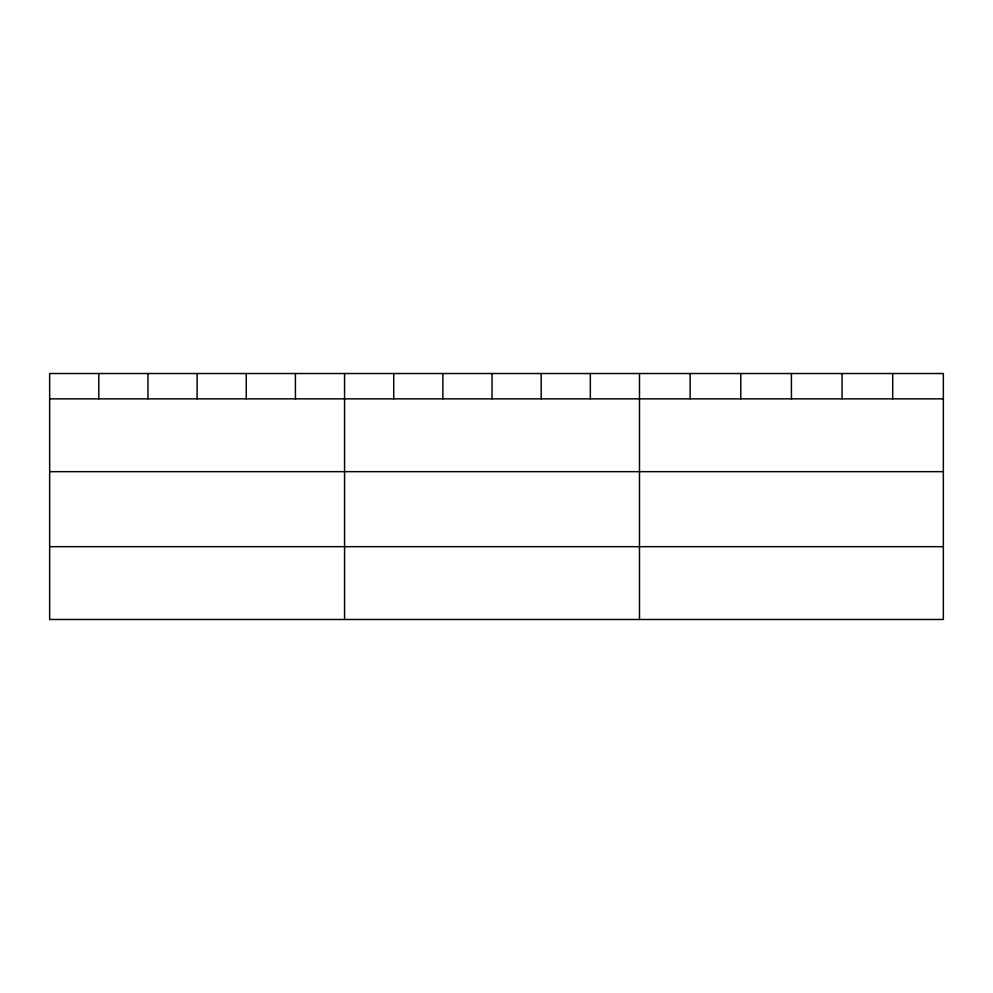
<?xml version="1.0" encoding="UTF-8"?>
<svg xmlns="http://www.w3.org/2000/svg" width="993" height="993" viewBox="0 0 993 993"><rect width="100%" height="100%" fill="white"/><g stroke="black" fill="none" stroke-linecap="round" stroke-linejoin="round"><path stroke-width="1.49" d="M943.35 398.851L943.35 619.483L49.65 619.483L49.65 373.517L943.35 373.517L943.35 398.851L49.65 398.851M49.65 471.663L943.35 471.663M49.65 546.671L943.35 546.671M892.707 373.517L892.707 398.851M842.064 373.517L842.064 398.851M791.421 373.517L791.421 398.851M740.778 373.517L740.778 398.851M690.135 373.517L690.135 398.851M639.492 373.517L639.492 619.483M590.339 373.517L590.339 398.851M541.185 373.517L541.185 398.851M492.031 373.517L492.031 398.851M442.878 373.517L442.878 398.851M393.724 373.517L393.724 398.851M344.571 373.517L344.571 619.483M295.418 373.517L295.418 398.851M246.264 373.517L246.264 398.851M197.111 373.517L197.111 398.851M147.957 373.517L147.957 398.851M98.803 373.517L98.803 398.851"/></g></svg>
